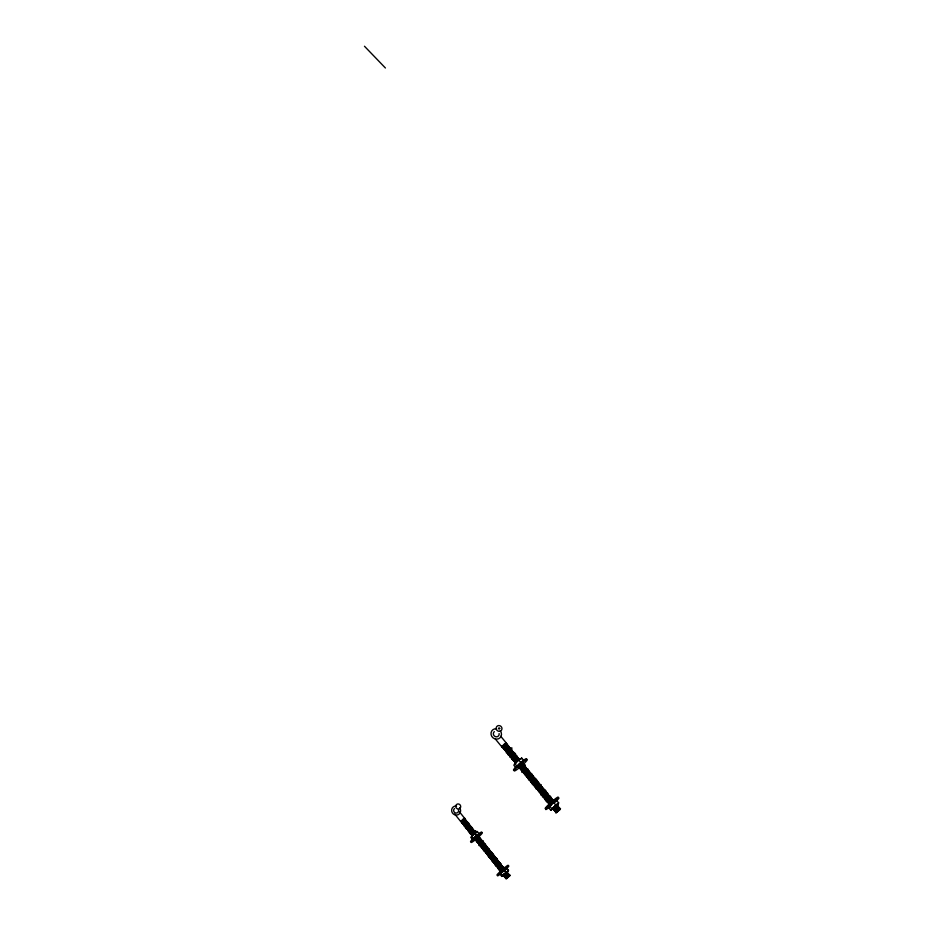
<?xml version="1.0" encoding="UTF-8"?>
<svg xmlns="http://www.w3.org/2000/svg" width="925" height="925" viewBox="0 0 925 925"><rect width="100%" height="100%" fill="white"/><g stroke="black" fill="none" stroke-linecap="round" stroke-linejoin="round"><path stroke-width="1.39" d="M460.962 821.331L463.043 819.261M461.957 822.614L464.755 819.874L465.726 819.978M459.413 811.768L464.604 818.29L461.17 821.943M464.859 819.145L461.702 821.943M465.784 820.302L462.327 823.192L462.928 822.915M464.732 826.118L468.131 823.1L467.703 823.712M466.246 820.891L463.09 823.689M466.709 821.469L463.252 824.36L463.853 824.082M476.757 835.83L473.103 839.507M468.559 823.793L465.102 826.684L465.703 826.418M469.495 824.961L466.027 827.852L466.628 827.574M469.958 825.551L466.489 828.442L470.363 825.805M470.42 826.129L466.963 829.02L467.553 828.742M472.27 828.465L468.813 831.367L469.403 831.078M471.23 834.292L474.629 831.274L474.201 831.876M473.207 829.632L469.75 832.535L470.339 832.246M474.71 833.263L472.293 835.957M473.669 830.222L470.501 833.032M474.132 830.8L470.709 833.598L471.264 833.425M502.622 746.394L501.755 746.799L502.506 745.827M503.616 748.637L507.455 745.585M500.76 736.288L506.252 742.972L505.802 743.584M478.907 836.084L474.745 839.588L476.976 837.842M479.289 837.137L475.67 840.756L479.578 838.038M506.472 752.037L510.403 748.672M508.195 745.989L504.483 749.262M478.63 843.577L482.098 840.663L481.659 841.253M480.191 838.42L476.814 841.334M509.293 747.331L505.593 750.614M479.624 844.872C491.672 834.142 470.663 852.341 483.312 842.733M504.518 874.53L501.755 876.414L499.974 874.171L502.564 871.188M511.086 748.683L506.241 752.684L507.027 752.395M508.103 752.707C502.818 756.477 519.387 740.497 507.582 752.43M505.94 872.553L502.217 876.206L503.2 875.628M481.497 847.219L484.908 844.19L484.11 845.126M483.937 843.126L480.757 845.947M504.171 869.812L506.703 868.043L508.496 870.286L506.9 872.472M511.999 758.766L515.93 755.39M510.889 757.101L510.103 757.402L514.323 753.216L510.242 756.708L510.901 756.465M483.278 849.578L486.596 846.861M514.82 754.048L511.109 757.332M517.595 757.413L513.872 760.708M516.485 756.06L512.774 759.356M516.613 755.401L511.768 759.425L512.543 759.124M515.317 762.813L519.307 759.275L514.612 764.408M515.098 763.472L516.254 762.027M486.099 853.128L489.406 850.399M518.15 758.084L514.127 761.425L514.774 761.183M520.74 759.147C520.821 757.552 514.288 762.998 513.872 765.253L515.607 767.357M487.972 855.498L491.476 852.457L490.678 853.393M553.948 808.068L550.699 810.15L548.571 807.56L551.716 803.918M488.527 856.087L491.753 853.347M490.504 851.382L487.313 854.203M554.838 806.207L551.288 809.849L552.341 809.317M555.462 801.859L555.937 800.622L554.133 801.697M520.868 769.265C518.266 770.525 531.655 758.292 520.324 768.906M550.56 804.808L556.515 800.322L558.654 802.912L557.382 804.935M524.949 765.53L524.255 765.646M524.822 766.201L521.099 769.496M523.111 772.294L526.857 769.172M525.932 767.553L522.209 770.849M494.262 856.111L491.083 858.943M526.487 768.224C515.792 776.919 526.533 767.773 526.949 768.559M527.608 769.588L523.885 772.884M493.672 862.516L496.945 859.868M495.684 857.891L492.493 860.724M528.73 770.941L524.995 774.248M496.262 857.891L492.088 861.441L496.158 858.481M528.14 778.422L532.141 774.872L531.574 775.636M528.614 779.07L532.696 775.543M530.962 773.658L526.938 777.023L527.562 776.757M498.991 862.042L495.522 865.002L496.089 864.678M533.332 775.717L528.476 779.775L529.239 779.451M531.413 782.481L535.251 779.37M500.043 862.643L495.869 866.205L497.014 865.476M534.881 778.422L530.857 781.798L531.482 781.532M500.876 864.424L497.685 867.268M536.003 779.787L532.268 783.105M501.824 865.615L498.355 868.575L498.922 868.251M502.298 866.205L499.107 869.049M502.772 866.806L499.303 869.766L499.87 869.442M535.991 787.984L539.738 784.828M538.812 783.197L535.078 786.516M504.31 867.997L500.46 871.431M539.379 783.88L535.344 787.268L535.968 786.99M505.304 869.072L504.749 869.766M541.622 786.62L537.887 789.938M504.599 876.333L507.837 873.558M507.039 872.171L503.847 875.027M541.622 794.841L545.634 791.268M543.877 789.36L539.853 792.76L540.466 792.471M544.443 790.043L540.709 793.372M508.947 874.564L505.744 877.42M546.259 791.43L541.403 795.523L542.154 795.176M547.831 794.159L543.808 797.57L544.42 797.281M548.964 795.535L544.929 798.946L545.553 798.657M550.097 796.911L546.143 800.345M550.791 796.922L545.923 801.038L546.663 800.68M550.664 797.604L546.629 801.015L547.242 800.715M548.976 803.802L552.734 800.611M551.797 798.98L548.051 802.31M552.364 799.674L548.409 803.108L548.941 802.784M550.872 805.455L548.803 806.82L550.225 805.397M556.908 805.189L557.324 804.6L555.486 805.825M559.186 807.953L555.428 811.306M506.079 744.082C508.264 740.948 499.882 747.932 502.622 747.03M506.357 744.255L502.83 747.261M506.912 744.914L503.385 747.92M508.553 746.926L504.726 749.978L505.374 749.747M509.201 746.995C509.744 745.157 502.957 751.239 505.374 750.383M509.756 747.666C510.253 745.619 502.633 753.019 506.449 750.695M510.311 748.337C510.854 746.498 504.067 752.592 506.472 751.724M512.427 751.62L508.588 754.684L509.236 754.442M462.465 822.88L461.737 823.204L465.263 819.596M513.063 751.69C513.618 749.874 506.842 755.956 509.236 755.089M512.97 752.291L509.455 755.309M466.651 821.146L462.662 824.372L463.841 823.712M514.728 753.702L515.017 753.193L514.242 753.482M464.766 825.794L464.049 826.118L467.668 822.522L464.177 825.516L464.778 825.25M515.838 755.054C516.393 753.251 509.617 759.332 511.988 758.454M466.165 827.54L465.437 827.875L469.056 824.268L465.657 827.285M516.855 757.008L513.017 760.072L513.664 759.83M469.438 824.638L468.929 824.58M517.491 757.066C518.058 755.274 511.282 761.368 513.653 760.477M470.478 827.204L470.917 826.603L467.507 829.621M518.601 758.419C519.179 756.627 512.392 762.72 514.762 761.818M518.509 759.032L514.762 762.142M471.195 827.505L467.981 830.199M470.328 831.876L469.148 832.546L472.767 828.939L469.368 831.957M518.162 766.351L517.873 766.86L519.168 766.189M473.149 829.309L472.652 829.251M518.809 766.42L523.342 763.31M474.074 830.477L470.085 833.714L471.253 833.043M523.342 763.171L519.122 767.519L519.769 767.264M522.96 764.432L522.139 764.57M475.126 833.043L475.473 832.442L472.155 835.472M471.981 835.934L472.467 835.344M472.189 835.136C469.461 836.847 481.994 825.192 471.9 834.789M475.936 832.812L474.525 833.587M525.18 767.137L521.353 770.224L521.989 769.97M473.415 838.963L472.663 839.738L470.917 837.541L473.912 833.934M525.828 767.207C526.429 765.461 519.653 771.543 521.977 770.618M475.508 839.253L475.924 839.276M527.504 769.23L527.805 768.733L523.249 772.895M479.659 837.495L478.711 837.426L475.889 840.166M478.734 836.327C479.543 834.015 471.75 841.461 475.901 838.906M475.913 839.819L475.207 840.178L478.826 836.547L476.271 838.408M476.444 840.432L476.849 840.455M528.059 769.912C528.637 767.981 520.983 775.358 524.729 772.953M528.614 770.594C529.227 768.86 522.452 774.942 524.764 774.005M529.088 771.878L525.261 774.988L525.897 774.722M480.376 840.432C482.966 837.645 476.317 842.952 478.248 842.212M529.736 771.947C530.349 770.224 523.573 776.306 525.886 775.37M480.595 838.674L476.606 841.935L477.774 841.253M480.514 839.206L477.196 841.923L477.786 841.634M529.655 772.56L526.117 775.601M530.291 772.629C530.881 770.71 523.226 778.087 526.961 775.67M481.439 840.386L478.167 842.987L478.722 842.802M531.413 773.982C532.025 772.271 525.25 778.353 527.562 777.405M531.332 774.595L527.793 777.647M479.647 844.525L478.942 844.883L482.561 841.253L479.104 844.167L479.647 843.982M480.191 845.149L480.584 845.161M483.405 842.189L482.919 842.178M484.342 843.369L480.341 846.653L481.509 845.959M533.563 777.324L529.736 780.434L530.36 780.168M484.249 843.912L480.942 846.629L481.52 846.34M534.211 777.382C534.823 775.717 528.048 781.775 530.349 780.816M534.13 778.006L530.592 781.058M485.186 845.092L481.96 847.809M535.899 779.428L536.199 778.931L531.632 783.105M486.122 846.271L482.815 848.988L483.393 848.688M487.151 846.907L483.255 850.191L487.059 847.45M536.928 781.417L533.182 784.562M537.494 782.099L533.656 785.221L534.292 784.943M485.197 851.844L488.654 848.907L488.215 849.497M488.088 848.086L484.099 851.37L487.995 848.63M538.697 782.839C539.31 781.012 531.644 788.343 535.355 785.892M488.943 849.809L485.914 852.434M539.83 784.203C540.454 782.573 533.679 788.62 535.957 787.638M489.88 850.988L486.562 853.717L487.151 853.417M490.817 852.168L487.51 854.908L488.088 854.596M541.518 786.262C542.154 784.608 535.39 790.69 537.645 789.696M541.992 787.568L538.165 790.702L538.778 790.413M542.64 787.626C543.287 785.972 536.523 792.066 538.766 791.06M542.559 788.25L539.009 791.314M493.175 855.128L489.857 857.868L490.817 857.278M544.328 789.684C544.975 788.065 538.2 794.124 540.466 793.118M546.502 793.049L542.674 796.194L547.473 792.621L547.149 793.107M547.068 793.731L543.53 796.807M544.432 798.113L548.201 795.107M548.849 795.165C549.519 793.558 542.744 799.651 544.975 798.61M498.355 861.649L495.326 864.285M498.91 861.695L494.921 865.014L496.066 864.285M551.682 798.61C552.341 796.864 544.64 804.183 548.317 801.674M552.815 799.986C553.497 798.402 546.721 804.484 548.93 803.432M549.531 804.322L550.051 803.721M501.2 865.21L498.159 867.858M501.755 865.257L497.766 868.587L498.448 868.205M553.381 800.68L553.705 800.194L549.103 804.392M502.703 866.447L498.714 869.778L499.847 869.049M555.462 801.316L556.515 800.322M503.558 868.193L500.333 870.957M504.981 869.986L502.483 871.836M557.347 805.502L552.734 809.329L553.474 808.959M557.278 806.138L553.52 809.329M507.363 872.969L504.044 875.744L504.611 875.408M508.311 874.16L505.073 876.935L505.559 876.611M508.392 873.605L504.403 876.958L505.085 876.553M509.34 874.807L505.351 878.149L506.484 877.409M508.577 876.622L506.426 878.738L509.86 875.674L505.825 878.75L509.467 875.062L505.952 878.137L506.888 877.513M502.009 746.325L504.495 743.966M506.634 744.752L507.282 743.793L502.761 747.943M507.178 745.423C509.363 742.289 500.992 749.273 503.72 748.371M507.733 746.082C509.953 742.683 500.575 751.123 504.796 748.683M508.288 746.753C510.484 743.665 502.078 750.626 504.819 749.712M511.039 750.106L511.698 749.157L510.912 749.447M511.005 750.638C512.843 748.082 505.871 753.863 508.137 753.1M511.594 750.776C513.791 747.666 505.42 754.661 508.126 753.748M512.138 751.447C513.953 748.637 507.374 753.297 508.345 753.968M513.225 753.32L513.768 752.545L509.999 755.991M513.803 753.459C516.046 750.082 506.669 758.546 510.854 756.072M514.901 754.812L515.572 753.863L511.028 758.014M514.878 755.343L515.433 754.557L511.664 758.003M516.566 756.823C518.786 753.736 510.427 760.755 513.097 759.795M460.951 821.25L461.598 820.544M464.003 819.053L464.431 818.452L463.83 818.718M464.5 819.168L465.009 818.428L464.292 818.752M517.676 758.176C519.942 754.846 510.542 763.275 514.728 760.778M464.963 819.747C466.663 817.307 459.552 823.366 462.003 822.302M465.888 820.914C467.599 818.463 460.477 824.533 462.916 823.458M466.813 822.071C468.547 819.643 461.39 825.701 463.841 824.626M466.778 822.545C468.189 820.521 462.292 825.562 464.315 824.661M467.275 822.649C468.987 820.024 461.078 827.251 464.766 824.88M467.738 823.238L468.258 822.51L467.541 822.834M468.2 823.817L468.721 823.088L464.87 826.603M519.098 766.605L518.532 767.577M468.663 824.395C470.374 821.967 463.263 828.037 465.691 826.95M466.882 828.314L466.373 829.043L467.541 828.372M469.588 825.562C471.311 823.134 464.2 829.216 466.628 828.118M523.226 764.917C525.516 761.599 516.127 770.062 520.278 767.542M523.203 765.461C525.065 762.928 518.127 768.756 520.324 767.935M523.781 765.599C526.024 762.547 517.665 769.577 520.312 768.582M470.524 826.73C472.236 824.302 465.125 830.384 467.553 829.286M470.987 827.308L471.496 826.592L467.645 830.107M524.903 766.952C527.158 763.923 518.763 770.93 521.423 769.935M471.449 827.898C473.195 825.482 466.038 831.563 468.478 830.453M471.415 828.372L471.75 827.759M471.912 828.476L472.432 827.759L468.443 830.789M523.007 771.357L522.324 772.282L523.099 771.97M526.013 768.305C528.314 764.987 518.913 773.462 523.053 770.918M472.374 829.066C474.097 826.649 466.986 832.731 469.403 831.621M473.299 830.234C475.057 827.829 467.9 833.911 470.328 832.789M474.236 831.402C475.936 829.043 469.01 834.905 471.264 833.968M474.698 831.991L475.219 831.263L471.368 834.778M528.799 771.693C531.077 768.687 522.683 775.705 525.331 774.688M475.161 832.569L475.681 831.841L474.976 832.188M523.076 761.448L519.029 764.582L519.942 763.761M471.218 836.952L476.988 831.691L479.335 833.656M530.476 773.728C532.8 770.444 523.4 778.919 527.516 776.353M531.597 775.092L532.28 774.167L527.712 778.341M551.751 808.635L549.612 806.033L552.352 803.178M553.913 807.028L558.423 803.64L557.232 804.01M499.974 874.171L503.859 869.928M507.409 871.049L508.322 870.864L503.639 874.611M532.153 775.774C534.43 772.757 526.082 779.798 528.672 778.769M478.422 836.674L478.768 836.061M478.884 837.252L479.416 836.535L478.711 836.882M533.274 777.127C535.552 774.121 527.204 781.174 529.794 780.133M479.821 838.432C481.567 836.038 474.467 842.143 476.849 840.998M534.396 778.492C536.743 775.243 527.308 783.706 531.436 781.116M534.951 779.174C537.24 776.168 528.892 783.221 531.47 782.18M481.22 840.189C482.966 837.657 475.184 844.722 478.699 842.421M536.072 780.538C538.419 777.278 529.007 785.764 533.112 783.163M533.158 784.227L532.395 784.55L536.627 780.318L532.534 783.857L533.17 783.579M482.156 841.357L482.688 840.64L478.815 844.178M536.639 781.22L537.321 780.295L536.061 781.001M537.194 781.903C539.483 778.908 531.147 785.972 533.713 784.909M537.76 782.585C540.061 779.602 531.69 786.655 534.28 785.591M483.555 843.126C485.347 840.756 478.19 846.861 480.584 845.704M537.737 783.128L538.315 782.365L534.511 785.834M538.882 783.949C541.241 780.7 531.829 789.187 535.91 786.574M484.966 844.895L485.498 844.178L481.624 847.705M485.394 845.959L485.845 845.369L482.434 848.398M541.125 785.788L537.032 789.326L538.084 788.736M537.598 788.632L536.338 789.349L540.558 785.105L536.766 788.574M485.903 846.063C487.672 843.704 480.561 849.821 482.919 848.653M540.57 785.996L541.264 785.082L540.003 785.799M486.365 846.653C488.134 844.294 481.035 850.41 483.393 849.243M541.692 787.36C544.004 784.388 535.656 791.465 538.211 790.378M487.302 847.832C489.071 845.531 482.122 851.428 484.33 850.422M485.128 850.769L484.769 851.358L485.267 851.058M543.38 788.528L539.576 791.997M542.813 788.736C545.195 785.51 535.772 793.997 539.853 791.372M543.38 789.418C545.692 786.447 537.356 793.534 539.899 792.436M488.712 849.601L489.256 848.896L485.371 852.434M489.649 850.78C491.429 848.433 484.33 854.561 486.666 853.37M544.513 790.782L545.207 789.881L540.628 794.066M541.587 794.494L540.836 794.841L545.068 790.586L541.056 794.159M545.068 791.476L545.773 790.563L544.513 791.291M490.123 851.37C491.903 849.034 484.804 855.151 487.14 853.96M490.585 851.971C492.389 849.451 484.446 856.689 488.065 854.214M543.241 795.997L542.536 796.899L543.276 796.552M546.201 792.841C548.525 789.892 540.188 796.98 542.721 795.858M491.533 853.151L492.077 852.445L487.949 856.099M491.973 854.226C493.453 852.168 486.978 858.03 489.868 856.087M547.334 794.217C549.727 791.014 540.304 799.512 544.363 796.853M492.47 854.33L493.013 853.625L488.793 857.29L492.886 854.226L492.435 854.816M547.889 794.899C550.225 791.95 541.888 799.05 544.409 797.928M493.407 855.509C495.222 853.012 487.267 860.25 490.886 857.764M493.383 856.007L493.834 855.417L490.608 858.354M549.022 796.275C551.427 793.083 542.004 801.593 546.051 798.923M493.881 856.111L494.424 855.405L490.539 858.943M546.108 799.986L545.368 800.345L549.6 796.078L545.496 799.639L546.12 799.339M494.355 856.7C496.158 854.203 488.215 861.441 491.822 858.943M549.589 796.968L550.294 796.067L549.045 796.795M494.32 857.186L494.771 856.596L491.557 859.545M494.794 857.776C496.297 855.706 489.707 861.718 492.69 859.649M495.291 857.88C497.107 855.394 489.163 862.632 492.771 860.134M547.808 801.408L547.195 801.709L551.427 797.442L546.49 801.721L547.23 801.362M550.71 798.899L551.3 798.148L550.687 798.437M496.239 859.071L496.783 858.365L492.667 862.031L496.667 858.978L496.205 859.556M551.855 799.72C554.283 796.552 544.825 805.051 548.883 802.357M496.713 859.66L497.257 858.955L493.372 862.505M497.176 860.25C498.991 857.938 491.88 864.077 494.193 862.852M497.153 860.747L497.604 860.157L494.378 863.106M498.124 861.441C499.951 859.128 492.817 865.268 495.141 864.043M550.04 805.536L551.115 804.472M499.072 862.632C500.876 860.319 493.777 866.459 496.089 865.222M500.02 863.811C501.847 861.51 494.713 867.662 497.026 866.413M499.986 864.308L500.448 863.73L497.211 866.667M552.491 808.161L557.023 804.311M500.483 864.413L501.038 863.719L497.153 867.257M500.957 865.002C502.784 862.701 495.673 868.853 497.974 867.604M557.532 806.612L558.249 805.721L553.647 809.918M501.905 866.193C503.755 863.892 496.609 870.055 498.922 868.795M557.521 807.178L558.11 806.438L554.295 809.918M558.087 807.86C560.122 805.259 552.283 812.323 555.613 810.069M558.099 807.305C560.55 804.16 551.103 812.682 555.116 809.953M502.853 867.384C504.68 865.095 497.581 871.246 499.87 869.986M558.665 807.999C561.128 804.866 551.658 813.376 555.682 810.647M502.83 867.881L503.292 867.303L500.055 870.24M503.327 867.985L503.882 867.292L499.986 870.83M559.232 808.693C561.625 805.802 553.266 812.925 555.74 811.734M500.564 871.789L501.188 870.98M559.22 809.248C561.209 806.854 554.272 812.763 556.33 811.768M500.841 871.812L503.697 869.211M503.212 874.807L506.53 871.859M503.709 874.692L503.154 875.385L504.137 874.819M506.623 872.645L507.143 872.044M507.12 872.749C508.981 870.321 501.015 877.571 504.587 875.015M508.542 874.541C510.415 872.275 503.269 878.449 505.559 877.154M512.751 753.297C516.751 748.695 505.882 757.795 510.299 755.401M518.289 760.026L519.445 758.581L514.647 762.847M516.323 762.119L515.202 763.518M522.174 764.755C526.313 760.2 516.428 767.23 518.798 767.472M473.866 838.466L476.699 835.483L474.953 833.286M474.803 838.281L477.323 836.038M478.433 836.431L477.45 837.391M480.341 840.016C483.509 836.605 475.288 843.242 477.786 842.178M481.278 841.195C484.469 837.784 476.202 844.433 478.711 843.346M482.203 842.363L483.151 841.23L482.457 841.588M539.495 785.822L540.697 784.4L536.118 788.574M508.496 870.286L505.732 872.853M484.076 844.722C487.255 841.311 479.034 847.971 481.52 846.884M485.012 845.901C488.215 842.502 479.959 849.162 482.457 848.063M487.822 849.428C491.013 846.04 482.804 852.711 485.267 851.601M488.758 850.607C491.984 847.219 483.729 853.902 486.203 852.781M490.643 852.977C493.858 849.589 485.613 856.272 488.076 855.139M502.275 871.315L506.241 868.263L503.316 871.234M491.58 854.157C494.875 850.549 485.775 858.342 489.475 855.983M492.516 855.336C495.858 851.694 486.562 859.683 490.412 857.174M494.401 857.706C497.638 854.33 489.394 861.036 491.846 859.88M549.751 804.218L550.976 802.842M497.234 861.268C500.448 857.891 492.25 864.609 494.667 863.441M497.28 861.684C499.939 858.886 493.141 864.459 495.153 863.487M553.613 807.502L552.387 808.901L553.485 808.311M558.654 802.912L550.699 810.15M500.911 871.419L504.541 868.321M504.322 870.182L505.478 868.922L504.981 869.211M504.726 870.263L503.952 870.992M548.571 807.56L549.866 806.299M506.403 872.795L507.386 871.685L506.252 872.425M507.178 873.767C510.369 870.471 502.425 876.993 504.611 875.963M509.074 876.16L510.057 875.05L509.386 875.443M521.064 758.685L521.712 758.072L523.804 760.604M550.306 803.663L553.543 800.923M553.023 803.536L553.717 802.912L553.173 803.305M554.387 806.993L552.873 808.623L553.624 808.138M558.307 810.127L560.527 808.485L556.283 812.774L560.388 809.202L558.342 810.682M501.373 870.968L504.148 868.598M504.645 873.813L501.755 876.414M507.316 877.178L508.23 876.368M551.15 803.224L552.433 802.114M516.589 761.61L518.428 760.038M519.619 764.859L520.902 763.772M520.821 765.738L521.503 765.125M503.108 870.702L504.611 869.315M502.529 871.905L506.703 868.043M558.7 809.733L555.578 812.798L558.064 811.005M551.508 802.368L552.537 801.524M552.352 803.339L553.277 802.391M554.919 806.531L556.977 805.051M462.558 819.7L464.604 818.29M519.977 763.923L520.868 762.998M520.544 764.721L521.573 763.888M503.859 875.131L504.807 874.218M553.046 802.727L553.693 802.206M553 802.796L553.589 802.322M551.739 804.646L550.491 805.652M474.467 833.518L475.462 832.673M474.629 833.934L475.438 833.309M476.606 836.096L477.508 835.24M518.185 760.466L519.237 759.552M504.449 744.047L505.524 743.214M493.233 860.724L492.69 861.429L493.638 860.828M493.707 861.314L493.441 861.915M489.938 856.573L489.475 857.267L489.961 856.966M484.318 849.485L483.787 850.063L484.33 849.878M474.988 833.101L477.589 831.459M521.735 762.327L522.486 761.795M496.563 865.28L496.078 865.592L499.5 862.539M497.037 865.869L496.471 866.193L499.974 863.129M504.946 743.677L506.252 742.972M502.957 746.221L502.102 746.764M484.804 850.468L484.214 850.769L487.718 847.728M468.94 831.043L468.258 831.24L472.085 827.852M524.776 773.358L524.14 773.624L528.221 770.109M518.486 767.472L519.202 767.23M519.307 759.645L520.012 759.263M508.681 754.418L507.894 754.707L512.427 750.557M506.484 751.088L505.825 751.32L509.895 747.839M542.397 795.431L546.201 791.962M521.712 758.072L518.728 760.026L520.821 762.57M529.47 779.694L533.262 776.225M526.672 776.283L530.464 772.826M364.473 46.25L385.413 67.999M553.589 802.403L555.728 805.004M495.349 739.006L501.755 746.799M514.797 763.622L516.89 766.166M504.113 869.962L505.894 872.206M454.707 813.977L460.754 821.597M471.611 836.327L473.357 838.536M500.737 873.027L502.518 875.281M514.485 769.866A8.66 1.018 -41.2 0 1 515.676 767.126A8.66 1.018 -41.2 0 1 524.117 759.876A8.66 1.018 -41.2 0 1 525.805 760.142M519.237 767.843A8.66 1.018 -41.2 0 1 514.971 769.542A8.66 1.018 -41.2 0 1 525.238 760.442A8.66 1.018 -41.2 0 1 524.174 763.472M549.115 807.444A8.753 0.775 -41.4 0 1 547.288 807.467A8.753 0.775 -41.4 0 1 557.382 798.691A8.753 0.775 -41.4 0 1 555.671 801.744M545.981 808.311A8.753 0.786 -41.4 0 1 550.757 802.611A8.753 0.786 -41.4 0 1 558.018 797.604M499.095 733.583A2.972 2.787 41.3 0 1 497.268 736.682A2.972 2.787 41.3 0 1 493.753 735.236A2.972 2.787 41.3 0 1 494.366 731.64M500.24 730.796A5.411 5.076 41.3 0 1 498.529 738.774A5.411 5.076 41.3 0 1 491.071 734.577A5.411 5.076 41.3 0 1 496.644 728.773M472.432 840.802A7.423 0.763 -41 0 1 471.611 840.154A7.423 0.763 -41 0 1 479.081 833.518A7.423 0.763 -41 0 1 481.162 833.055M475.612 839.553A7.423 0.763 -41 0 1 471.923 841.195A7.423 0.763 -41 0 1 481.127 833.24A7.423 0.763 -41 0 1 478.502 837.044M500.587 873.871A7.481 0.59 -41.2 0 1 498.714 874.322A7.481 0.59 -41.2 0 1 507.351 866.783A7.481 0.59 -41.2 0 1 506.206 868.968M497.847 874.715A7.481 0.59 -41.2 0 1 499.153 872.529A7.481 0.59 -41.2 0 1 506.761 866.043A7.481 0.59 -41.2 0 1 506.738 867.118M458.361 809.595A2.544 2.428 53.9 0 1 457.355 812.774A2.544 2.428 53.9 0 1 454.094 811.884A2.544 2.428 53.9 0 1 454.533 808.554M459.563 807.779A4.625 4.417 53.9 0 1 458.014 814.763A4.625 4.417 53.9 0 1 451.689 811.132A4.625 4.417 53.9 0 1 456.522 806.033M499.708 728.53C498.113 730.472 498.506 726.194 499.708 728.53M496.193 728.796A2.995 2.81 40.6 0 0 500.968 730.75A2.995 2.81 40.6 0 0 500.02 725.778A2.995 2.81 40.6 0 0 496.193 728.796M455.736 806.126A2.567 2.451 53 0 0 459.262 808.797A2.567 2.451 53 0 0 459.644 804.461A2.567 2.451 53 0 0 455.736 806.126"/></g></svg>
